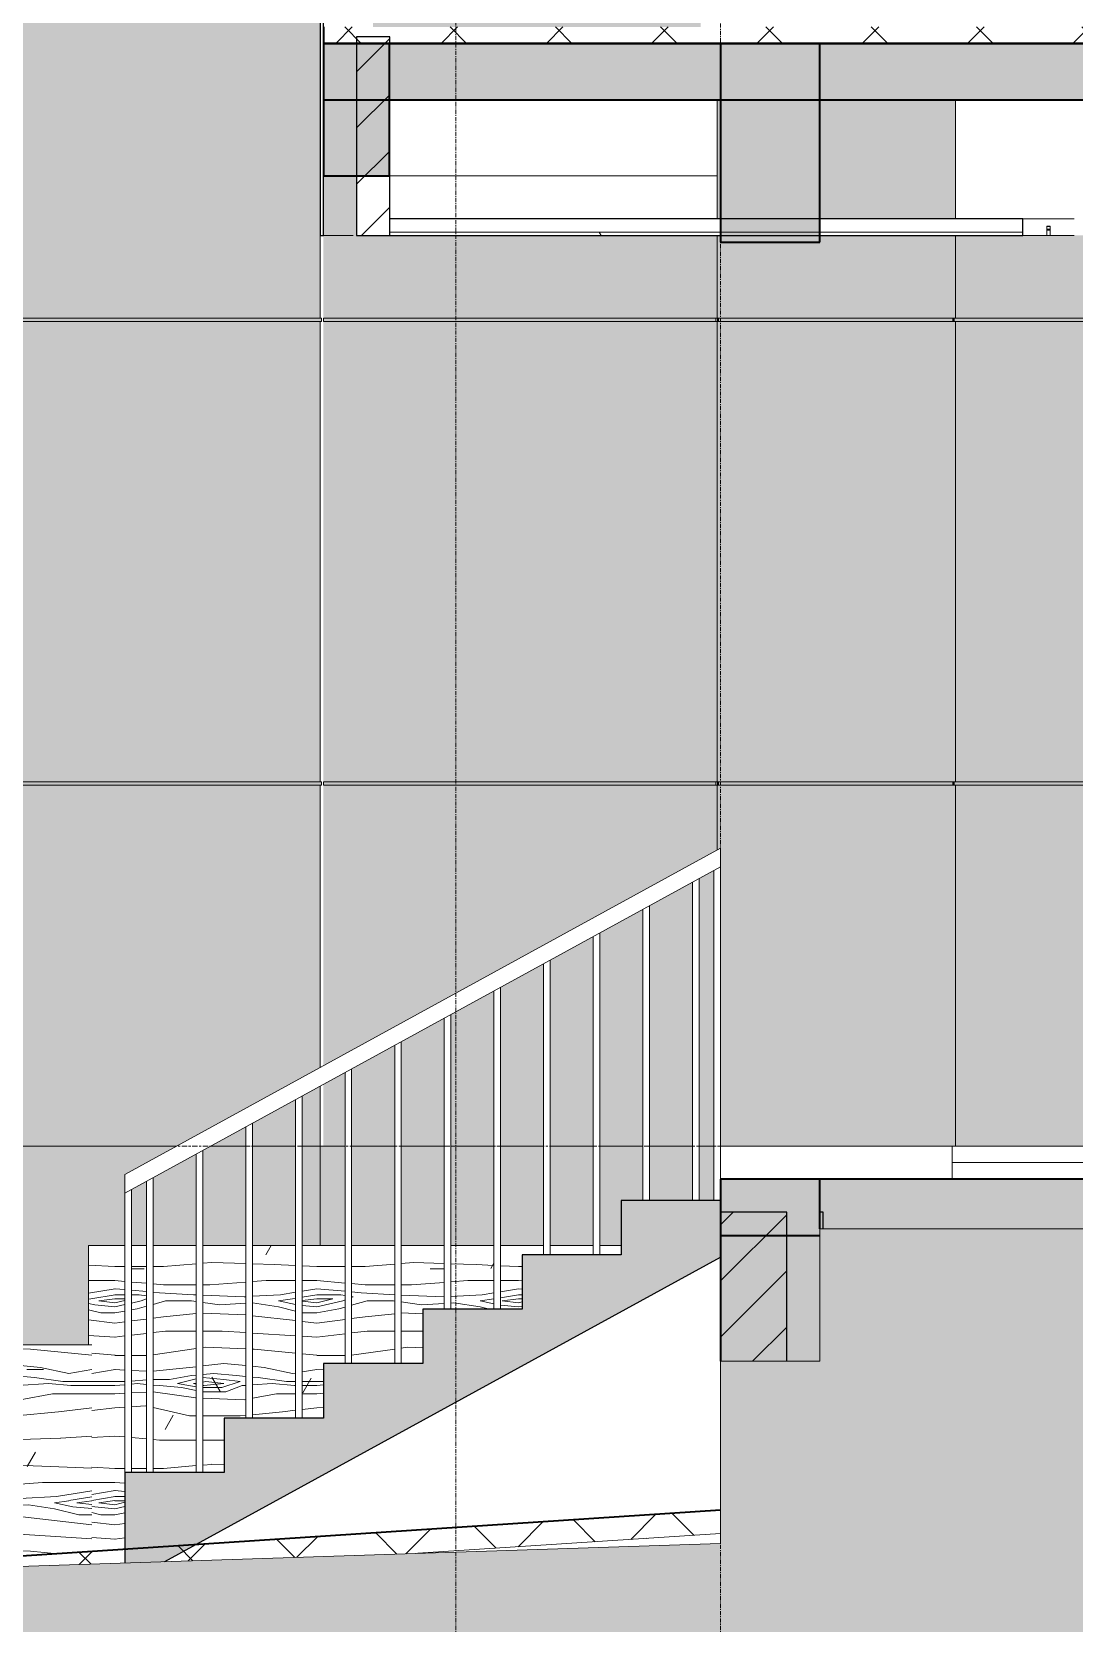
# Model space of a CAD drawing. Header units: millimetres. Extents: x 1240 to 198004, y -7796 to 35300.
# Drawn here: x 149683 to 152833, y 759 to 5565 of the extents above; entities that cross this region are included whole.
import ezdxf

# ---------------------------------------------------------------- set-up
doc = ezdxf.new("R2010")
doc.units = ezdxf.units.MM
for name, pattern in [('Centre', [31.75, 6.35, -4.7625, 15.875, -4.7625]), ('Dash 1_8_', [6.35, 3.175, -3.175]), ('Grid Line', [22.225, 12.7, -3.175, 3.175, -3.175])]:
    doc.linetypes.add(name, pattern=pattern)
for name, color, linetype, lineweight in [('0-2', 50, 'Continuous', 5), ('A-AREA', 32, 'Dash 1_8_', 9), ('A-CLNG', 13, 'Continuous', 9), ('A-CLNG-1', 13, 'Continuous', 25), ('A-CLNG-PATT-1', 13, 'Continuous', 9), ('A-DETL-GENF-3', 9, 'Continuous', 9), ('A-DETL-THIN', 151, 'Continuous', 9), ('A-FLOR-1', 10, 'Continuous', 35), ('A-FLOR-3', 192, 'Continuous', 35), ('A-FLOR-HRAL', 11, 'Continuous', 9), ('A-FLOR-LEVL-2', 51, 'Centre', 9), ('A-FLOR-MCUT', 51, 'Continuous', 9), ('A-FLOR-PATT-1', 7, 'Continuous', 9), ('A-FLOR-PATT-3', 8, 'Continuous', 9), ('A-WALL', 113, 'Continuous', 9), ('A-WALL-1', 113, 'Continuous', 25), ('A-WALL-PATT-3', 111, 'Continuous', 5), ('A-WALL-PATT-4', 111, 'Continuous', 9), ('E-LITE-EQPM', 33, 'Continuous', 9), ('I-WALL', 2, 'Continuous', 9), ('I-WALL-2', 2, 'Continuous', 25), ('S-BEAM-1', 12, 'Continuous', 5), ('S-BEAM-2', 10, 'Continuous', 35), ('S-BEAM-3', 7, 'Continuous', 9), ('S-COLS-1', 7, 'Continuous', 9), ('S-GRID-1', 1, 'Grid Line', 9), ('S-STRS', 31, 'Continuous', 9), ('S-STRS-2', 31, 'Continuous', 25)]:
    doc.layers.add(name, color=color, linetype=linetype, lineweight=lineweight)
pattern_1 = [(45, (196301.1, 0), (-159.099, 159.099), []), (135, (196301.1, 0), (-159.099, -159.099), [])]
pattern_2 = [(0, (196301.1, 0), (1219.2, 304.8), [50.292, -864.108, 50.292, -864.108, -4876.8]), (0, (196301.1, 0), (1219.2, 304.8), [-1828.8, 50.292, -1778.508, 50.292, -864.108, -2133.6]), (0, (196301.1, 0), (1219.2, 304.8), [-4572, 50.292, -559.308, 50.292, -1473.708]), (120, (196758.3, 152.4), (-873.5645, 903.4582), [50.292, -864.108, 50.292, -864.108, -4876.8]), (120, (196758.3, 152.4), (-873.5645, 903.4582), [-1828.8, 50.292, -1778.508, 50.292, -864.108, -2133.6]), (120, (196758.3, 152.4), (-873.5645, 903.4582), [-4572, 50.292, -559.308, 50.292, -1473.708]), (240, (196910.7, 762), (-345.6355, -1208.2582), [50.292, -864.108, 50.292, -864.108, -4876.8]), (240, (196910.7, 762), (-345.6355, -1208.2582), [-1828.8, 50.292, -1778.508, 50.292, -864.108, -2133.6]), (240, (196910.7, 762), (-345.6355, -1208.2582), [-4572, 50.292, -559.308, 50.292, -1473.708])]
pattern_3 = [(45, (196301.1, 0), (-84.8528, 84.8528), [])]

# ---------------------------------------------------------------- blocks, each defined once
blk = doc.blocks.new('NCV_TKTC_KET CAU_rvt-2-TKCS_MẶT ĐỨNG NỘI KHU 2')
at = {"layer": 'A-FLOR-PATT-1'}
for points in [[(-26936.9, 5360), (-26936.9, 5530), (-45737.4, 5530), (-45737.4, 5360), (-27379.4, 5360)], [(-40235.6, 1930), (-39935.3, 1930), (-39935.3, 1950), (-39837.4, 1950), (-39837.4, 2100), (-44536.9, 2100), (-44536.9, 1930), (-44236.9, 1930), (-44236.9, 1950), (-40235.6, 1950)]]:
    blk.add_hatch(color=256, dxfattribs=at).paths.add_polyline_path(points)
at = {"layer": 'S-BEAM-1'}
for points in [[(-45737.4, 5130), (-45537.4, 5130), (-45537.4, 5530), (-45737.4, 5530), (-45737.4, 5349.7)], [(-44236.9, 4930), (-44236.9, 5530), (-44536.9, 5530), (-44536.9, 4930)], [(-44236.9, 1550), (-44236.9, 2100), (-44536.9, 2100), (-44536.9, 1550)]]:
    blk.add_hatch(color=256, dxfattribs=at).paths.add_polyline_path(points)
at = {"layer": 'A-FLOR-1'}
for p, q in [((-26936.9, 5530), (-45737.4, 5530)), ((-45737.4, 5530), (-45737.4, 5360)), ((-45737.4, 5360), (-26936.9, 5360)), ((-39837.4, 2100), (-44536.9, 2100)), ((-44536.9, 2100), (-44536.9, 1930)), ((-44536.9, 1930), (-44236.9, 1930))]:
    blk.add_line(p, q, dxfattribs=at)
at = {"layer": 'S-BEAM-2'}
for p, q in [((-45537.4, 5530), (-45737.4, 5530)), ((-45737.4, 5530), (-45737.4, 5130)), ((-45537.4, 5130), (-45537.4, 5530)), ((-44236.9, 5530), (-44536.9, 5530)), ((-44536.9, 5530), (-44536.9, 4930)), ((-44236.9, 4930), (-44236.9, 5530)), ((-45737.4, 5130), (-45537.4, 5130)), ((-44536.9, 4930), (-44236.9, 4930)), ((-44236.9, 2100), (-44536.9, 2100)), ((-44536.9, 2100), (-44536.9, 1550)), ((-44236.9, 1950), (-44236.9, 2100))]:
    blk.add_line(p, q, dxfattribs=at)
at = {"layer": 'S-BEAM-3'}
blk.add_line((-45536.9, 5130), (-44546.9, 5130), dxfattribs=at)
at = {"layer": 'S-COLS-1'}
blk.add_line((-43836.9, 2100), (-43836.9, 2200), dxfattribs=at)
blk = doc.blocks.new('Railing - 20mm-1483599-TKCS_MẶT ĐỨNG NỘI KHU 2')
at = {"layer": 'A-FLOR-HRAL'}
for p, q in [((-44621.9, 2996.4), (-44621.9, 2035.7)), ((-44601.9, 2035.7), (-44601.9, 3007.4))]:
    blk.add_line(p, q, dxfattribs=at)
blk = doc.blocks.new('Railing - 20mm-1483597-TKCS_MẶT ĐỨNG NỘI KHU 2')
at = {"layer": 'A-FLOR-HRAL'}
for p, q in [((-44771.9, 2914.3), (-44771.9, 2035.7)), ((-44751.9, 2035.7), (-44751.9, 2925.3))]:
    blk.add_line(p, q, dxfattribs=at)
blk = doc.blocks.new('Railing - 20mm-1483595-TKCS_MẶT ĐỨNG NỘI KHU 2')
at = {"layer": 'A-FLOR-HRAL'}
for p, q in [((-44556.9, 3032), (-44556.9, 2035.7)), ((-44536.9, 2100), (-44536.9, 3043))]:
    blk.add_line(p, q, dxfattribs=at)
blk = doc.blocks.new('Railing - 20mm-1483593-TKCS_MẶT ĐỨNG NỘI KHU 2')
at = {"layer": 'A-FLOR-HRAL'}
for p, q in [((-46316.9, 1214.3), (-46316.9, 2068.2)), ((-46336.9, 2057.3), (-46336.9, 1214.3))]:
    blk.add_line(p, q, dxfattribs=at)
blk = doc.blocks.new('Railing - Railing-939774-TKCS_MẶT ĐỨNG NỘI KHU 2')
for name, p in [('Railing - 20mm-1483595-TKCS_MẶT ĐỨNG NỘI KHU 2', (0, 0)), ('Railing - 20mm-1483599-TKCS_MẶT ĐỨNG NỘI KHU 2', (0, 0)), ('Railing - 20mm-1483597-TKCS_MẶT ĐỨNG NỘI KHU 2', (0, 0)), ('Railing - 20mm-1483599-TKCS_MẶT ĐỨNG NỘI KHU 2', (-300, -164.3)), ('Railing - 20mm-1483597-TKCS_MẶT ĐỨNG NỘI KHU 2', (-300, -164.3)), ('Railing - 20mm-1483599-TKCS_MẶT ĐỨNG NỘI KHU 2', (-600, -328.6)), ('Railing - 20mm-1483597-TKCS_MẶT ĐỨNG NỘI KHU 2', (-600, -328.6)), ('Railing - 20mm-1483599-TKCS_MẶT ĐỨNG NỘI KHU 2', (-900, -492.9)), ('Railing - 20mm-1483597-TKCS_MẶT ĐỨNG NỘI KHU 2', (-900, -492.9)), ('Railing - 20mm-1483599-TKCS_MẶT ĐỨNG NỘI KHU 2', (-1200, -657.1)), ('Railing - 20mm-1483597-TKCS_MẶT ĐỨNG NỘI KHU 2', (-1200, -657.1)), ('Railing - 20mm-1483599-TKCS_MẶT ĐỨNG NỘI KHU 2', (-1500, -821.4)), ('Railing - 20mm-1483593-TKCS_MẶT ĐỨNG NỘI KHU 2', (0, 0)), ('Railing - 20mm-1483597-TKCS_MẶT ĐỨNG NỘI KHU 2', (-1500, -821.4))]:
    blk.add_blockref(name, p)
blk = doc.blocks.new('Top Rail Type - Top Rail_Internal_-939791-TKCS_MẶT ĐỨNG NỘI KHU 2')
at = {"layer": 'A-FLOR-HRAL'}
for p, q in [((-44536.9, 3100), (-46336.9, 2114.3)), ((-44536.9, 3100), (-44536.9, 3043)), ((-44536.9, 3043), (-46336.9, 2057.3)), ((-46336.9, 2057.3), (-46336.9, 2114.3))]:
    blk.add_line(p, q, dxfattribs=at)
blk = doc.blocks.new('LIC_06-ĐÈN LED TRÒN DOWNLIGHT_ P_18W - LIC_06-ĐÈN LED TRÒN DOWNLIGHT_ P_18W - ÁNH SÁNG 6000K-1339139-TKCS_MẶT ĐỨNG NỘI KHU 2')
at = {"layer": 'E-LITE-EQPM'}
for p, q in [((-34532.4, 8128), (-34542.4, 8128)), ((-34532.4, 8128), (-34542.4, 8128)), ((-34542.4, 8127.4), (-34542.4, 8127.9)), ((-34542.4, 8127.2), (-34542.4, 8127.4)), ((-34542.4, 8119), (-34542.4, 8127.2)), ((-34532.4, 8127.2), (-34542.4, 8127.2)), ((-34532.4, 8127.9), (-34532.4, 8127.4)), ((-34532.4, 8127.4), (-34532.4, 8127.2)), ((-34532.4, 8127.2), (-34532.4, 8119)), ((-34542.4, 8116), (-34542.4, 8119)), ((-34532.4, 8119), (-34542.4, 8119)), ((-34542.4, 8100), (-34542.4, 8116)), ((-34532.4, 8116), (-34542.4, 8116)), ((-34532.4, 8100), (-34542.4, 8100)), ((-34532.4, 8119), (-34532.4, 8116)), ((-34532.4, 8116), (-34532.4, 8100))]:
    blk.add_line(p, q, dxfattribs=at)

msp = doc.modelspace()

# ---------------------------------------------------------------- hatches: boundary and pattern name
at = {"layer": 'A-CLNG-PATT-1'}
h = msp.add_hatch(dxfattribs=at)
h.set_pattern_fill('FP_45', color=256, style=0, pattern_type=2)
h.set_pattern_definition(pattern_2)
h.paths.add_polyline_path([(150763.7, 4950), (151764.2, 4950), (151764.2, 4960), (150763.7, 4960)])
h = msp.add_hatch(dxfattribs=at)
h.set_pattern_fill('FP_45', color=256, style=0, pattern_type=2)
h.set_pattern_definition(pattern_2)
h.paths.add_polyline_path([(153566.9, 4950), (154877.9, 4950), (154877.9, 4960), (152832.9, 4960), (152832.9, 4950), (152927.1, 4950)])
h.paths.add_polyline_path([(152287.3, 4950), (152677.9, 4950), (152677.9, 4960), (151764.1, 4960), (151764.1, 4950)])
h.paths.add_polyline_path([(156253.7, 4950), (156253.7, 4960), (155032.9, 4960), (155032.9, 4950), (156126, 4950)])
at = {"layer": 'A-DETL-GENF-3'}
h = msp.add_hatch(dxfattribs=at)
h.set_pattern_fill('FP_70', color=256, style=0, pattern_type=2)
h.set_pattern_definition([(0, (196301.1, 0), (725.805, 725.805), [725.805, -725.805]), (0, (196301.1, 272.2), (725.805, 725.805), [725.805, -725.805]), (0, (196301.1, 544.35), (725.805, 725.805), [725.805, -725.805]), (90, (196391.8, 635.1), (-725.805, 725.805), [725.805, -725.805]), (90, (196664, 635.1), (-725.805, 725.805), [725.805, -725.805]), (90, (196936.2, 635.1), (-725.805, 725.805), [725.805, -725.805])])
h.paths.add_polyline_path([(190674.3, -1453.5), (190674.3, -100), (188112.9, -100), (188112.9, 500), (175412.9, 500), (175412.9, 650), (173064.2, 650), (173064.2, 550), (172765.8, 550), (172765.8, 950), (171364.2, 950), (171364.2, 750), (171164.2, 750), (171164.2, 1950), (167865.8, 1950), (167865.8, 1700), (167665.8, 1700), (167665.8, 1950), (165763.2, 1950), (165763.2, 1690), (165565.8, 1690), (165565.8, 1950), (162965.8, 1950), (162965.8, 1700), (162766.2, 1700), (162766.2, 1950), (160765.8, 1950), (160765.8, 1700), (160565.8, 1700), (160565.8, 1950), (156365.8, 1950), (156365.8, 1550), (156065.5, 1550), (156065.5, 1950), (152064.2, 1950), (152064.2, 1550), (151764.2, 1550), (151764.2, 1000), (148714.8, 900), (137714.8, 900), (134913.6, 700), (122864.8, 700), (120864.8, 400), (114882.9, 175.2), (114882.9, -100), (114582.9, -100), (114582.9, 250), (112182.9, 250), (112182.9, -100), (111882.9, -100), (111882.9, 250), (108782.1, 250), (108782.1, -1453.5), (189987, -1453.5)])
at = {"layer": 'A-FLOR-PATT-3'}
h = msp.add_hatch(dxfattribs=at)
h.set_pattern_fill('FP_42', color=256, style=0, pattern_type=2)
h.set_pattern_definition(pattern_1)
h.paths.add_polyline_path([(169164.2, 5530), (169164.2, 5580), (150563.7, 5580), (150563.7, 5530), (168921.7, 5530)])
h = msp.add_hatch(dxfattribs=at)
h.set_pattern_fill('FP_42', color=256, style=0, pattern_type=2)
h.set_pattern_definition(pattern_1)
h.paths.add_polyline_path([(148714.8, 900), (150849.3, 970), (151764.2, 1030), (151764.2, 1100), (149088.4, 924.5)])
h = msp.add_hatch(dxfattribs=at)
h.set_pattern_fill('FP_37', color=256, style=0, pattern_type=2)
h.set_pattern_definition([(0, (196301.1, 0), (609.6, 152.4), [50.292, -406.908, 50.292, -406.908, -2438.4]), (0, (196301.1, 0), (609.6, 152.4), [-914.4, 50.292, -864.108, 50.292, -406.908, -1066.8]), (0, (196301.1, 0), (609.6, 152.4), [-2286, 50.292, -254.508, 50.292, -711.708]), (120, (196529.7, 76.2), (-436.78227, 451.7291), [50.292, -406.908, 50.292, -406.908, -2438.4]), (120, (196529.7, 76.2), (-436.78227, 451.7291), [-914.4, 50.292, -864.108, 50.292, -406.908, -1066.8]), (120, (196529.7, 76.2), (-436.78227, 451.7291), [-2286, 50.292, -254.508, 50.292, -711.708]), (240, (196605.9, 381), (-172.81773, -604.1291), [50.292, -406.908, 50.292, -406.908, -2438.4]), (240, (196605.9, 381), (-172.81773, -604.1291), [-914.4, 50.292, -864.108, 50.292, -406.908, -1066.8]), (240, (196605.9, 381), (-172.81773, -604.1291), [-2286, 50.292, -254.508, 50.292, -711.708])])
h.paths.add_polyline_path([(150849.3, 970), (151764.2, 1000), (151764.2, 1030), (151007.8, 980.4)])
h = msp.add_hatch(dxfattribs=at)
h.set_pattern_fill('FP_46', color=256, style=0, pattern_type=2)
h.set_pattern_definition([(50, (196301.1, 0), (273.276, -23.9091), [28.575, -314.325]), (355, (196301.1, 0), (-52.8646, 286.585), [22.86, -251.46]), (100.451, (196323.87, -2), (220.4138, 262.6745), [24.285, -267.135]), (46.184, (196301.1, 76.2), (406.6187, -63.0646), [42.862, -471.487]), (96.636, (196335, 70.94), (356.1042, 371.1414), [36.428, -400.703]), (351.184, (196301.1, 76.2), (356.1075, 371.138), [34.29, -377.19]), (21, (196339.2, 57.15), (227.4212, -153.3982), [28.575, -314.325]), (326, (196339.2, 57.15), (92.7027, 276.2822), [22.86, -251.46]), (71.451, (196358.15, 44.37), (320.1254, 122.8816), [24.285, -267.135]), (37.5, (196301.1, 0), (4.63248, 126.83261), [5.029, -243.383, 5.029, -250.241, -252.412]), (37.5, (196301.1, 0), (4.63248, 126.83261), [-503.682, 5.029, -247.383]), (7.5, (196301.1, 0), (100.22916, 150.27112), [5.029, -140.513, 5.029, -237.668, -96.202]), (7.5, (196301.1, 0), (100.22916, 150.27112), [-388.239, 5.029, -91.173]), (327.5, (196216.14, 0), (203.38684, -8.59348), [5.029, -90.221, 5.029, -292.151, -394.335]), (327.5, (196216.14, 0), (203.38684, -8.59348), [-392.43, 5.029, -389.306]), (317.5, (196178.04, 0), (222.1944, 38.1398), [5.029, -118.796, 5.029, -192.329, -280.035]), (317.5, (196178.04, 0), (222.1944, 38.1398), [-321.183, 5.029, -275.006])])
h.paths.add_polyline_path([(150849.3, 970), (151764.2, 1000), (151764.2, 1030), (151007.8, 980.4)])
at = {"layer": 'A-WALL-PATT-3'}
h = msp.add_hatch(color=256, dxfattribs=at)
h.paths.add_polyline_path([(150120.7, 2200), (150553.7, 2437.1), (150553.7, 3290), (148704.8, 3290), (148704.8, 2200), (149964.2, 2200)])
h.paths.add_polyline_path([(150224.8, 2200), (150329.2, 2200), (150329.2, 2257.2)])
h.paths.add_polyline_path([(150349.2, 2200), (150479.2, 2200), (150479.2, 2339.3), (150349.2, 2268.1)])
h.paths.add_polyline_path([(150499.2, 2200), (150553.7, 2200), (150553.7, 2380.1), (150499.2, 2350.3)])
h.paths.add_polyline_path([(150539.6, 3300), (150553.7, 3300), (150553.7, 4690), (148704.8, 4690), (148704.8, 3300), (149728.2, 3300)])
h.paths.add_polyline_path([(148704.8, 4700), (150553.7, 4700), (150553.7, 5600), (148704.8, 5600), (148704.8, 4782.7)])
h = msp.add_hatch(color=256, dxfattribs=at)
h.paths.add_polyline_path([(151764.2, 2200), (152464.2, 2200), (152464.2, 3290), (151754.2, 3290), (151754.2, 3094.5), (151764.2, 3100), (151764.2, 3043)])
h.paths.add_polyline_path([(152287.3, 3300), (152464.2, 3300), (152464.2, 4690), (151754.2, 4690), (151754.2, 3300)])
h.paths.add_polyline_path([(152064.2, 4700), (152464.2, 4700), (152464.2, 4950), (152064.2, 4950), (152064.2, 4930), (151764.2, 4930), (151764.1, 4950), (151754.2, 4950), (151754.2, 4700), (151764.2, 4700)])
h.paths.add_polyline_path([(152464.2, 5000), (152464.2, 5360), (152064.2, 5360), (152064.2, 5000), (152287.3, 5000)])
h.paths.add_polyline_path([(151754.2, 5000), (151764.2, 5000), (151764.2, 5360), (151754.2, 5360), (151754.2, 5349.7)])
h = msp.add_hatch(color=256, dxfattribs=at)
h.paths.add_polyline_path([(152474.2, 2200), (152474.2, 3290), (152464.2, 3290), (152464.2, 2200)])
h.paths.add_polyline_path([(152464.2, 3300), (152474.2, 3300), (152474.2, 4690), (152464.2, 4690), (152464.2, 4215.8)])
h.paths.add_polyline_path([(152464.2, 4700), (152474.2, 4700), (152474.2, 4950), (152464.2, 4950), (152464.2, 4782.7)])
h.paths.add_polyline_path([(152474.2, 5000), (152474.2, 5360), (152464.2, 5360), (152464.2, 5000), (152469.9, 5000)])
h = msp.add_hatch(color=256, dxfattribs=at)
h.paths.add_polyline_path([(151379.2, 2200), (151379.2, 2832.2), (151249.2, 2761), (151249.2, 2200)])
h.paths.add_polyline_path([(151744.2, 2200), (151744.2, 3032), (151699.2, 3007.4), (151699.2, 2200)])
h.paths.add_polyline_path([(150563.7, 2200), (150629.2, 2200), (150629.2, 2421.4), (150563.7, 2385.6)])
h.paths.add_polyline_path([(150649.2, 2200), (150779.2, 2200), (150779.2, 2503.6), (150649.2, 2432.4)])
h.paths.add_polyline_path([(150799.2, 2200), (150929.2, 2200), (150929.2, 2585.7), (150799.2, 2514.5)])
h.paths.add_polyline_path([(150949.2, 2200), (151079.2, 2200), (151079.2, 2667.9), (150949.2, 2596.7)])
h.paths.add_polyline_path([(151099.2, 2200), (151229.2, 2200), (151229.2, 2750), (151099.2, 2678.8)])
h.paths.add_polyline_path([(151399.2, 2200), (151529.2, 2200), (151529.2, 2914.3), (151399.2, 2843.1), (151399.2, 2525.1)])
h.paths.add_polyline_path([(151679.2, 2200), (151679.2, 2996.4), (151549.2, 2925.3), (151549.2, 2200)])
h.paths.add_polyline_path([(150563.7, 2442.6), (151754.2, 3094.5), (151754.2, 3290), (150563.7, 3290), (150563.7, 3081.9)])
h.paths.add_polyline_path([(151007.8, 3300), (151754.2, 3300), (151754.2, 4690), (150563.7, 4690), (150563.7, 3300)])
h.paths.add_polyline_path([(150693.7, 4700), (151754.2, 4700), (151754.2, 4950), (150563.7, 4950), (150563.7, 4700), (150680.8, 4700)])
h = msp.add_hatch(color=256, dxfattribs=at)
h.paths.add_polyline_path([(152474.2, 2200), (155754.2, 2200), (155754.2, 3290), (152474.2, 3290), (152474.2, 3081.9)])
h.paths.add_polyline_path([(155754.2, 3300), (155754.2, 4690), (152474.2, 4690), (152474.2, 3300), (154846.5, 3300)])
h.paths.add_polyline_path([(155486.2, 4700), (155754.2, 4700), (155754.2, 4950), (152474.2, 4950), (152474.2, 4700), (154846.5, 4700)])
h = msp.add_hatch(color=256, dxfattribs=at)
h.paths.add_polyline_path([(151750.2, 4690), (151754.6, 4690.5), (151754.2, 4700), (151750.2, 4700), (151750.2, 4696.1)])
h.paths.add_polyline_path([(148768.5, 4690), (150557.7, 4690), (150557.7, 4700), (148708.8, 4700), (148708.8, 4690)])
for points in [[(151007.8, 4690), (151750.2, 4690), (151750.2, 4700), (150563.7, 4700), (150563.7, 4690)], [(151758.2, 4690), (152464.2, 4690), (152464.2, 4700), (151758.2, 4700)], [(152470.2, 4690), (152469.3, 4700), (152464.2, 4700), (152464.2, 4690)], [(155750.2, 4690), (155750.2, 4700), (152470.2, 4700), (152470.2, 4690), (155486.2, 4690)], [(151007.8, 3290), (151750.2, 3290), (151750.2, 3300), (150563.7, 3300), (150563.7, 3290)], [(151758.2, 3290), (152464.2, 3290), (152464.2, 3300), (151758.2, 3300)], [(152470.2, 3290), (152470.2, 3300), (152464.2, 3300), (152464.2, 3290)], [(155750.2, 3290), (155750.2, 3300), (152470.2, 3300), (152470.2, 3290), (154846.5, 3290)]]:
    msp.add_hatch(color=256, dxfattribs=at).paths.add_polyline_path(points)
h = msp.add_hatch(color=256, dxfattribs=at)
h.paths.add_polyline_path([(151750.2, 3290), (151754.6, 3290), (151754.2, 3300), (151750.2, 3300), (151750.2, 3292.2)])
h.paths.add_polyline_path([(148768.5, 3290), (150557.7, 3290), (150557.7, 3300), (148708.8, 3300), (148708.8, 3290)])
h = msp.add_hatch(color=256, dxfattribs=at)
h.paths.add_polyline_path([(149853.7, 1600), (149853.7, 1900), (149964.2, 1900), (149964.2, 2114.3), (150120.7, 2200), (148714.8, 2200), (148714.8, 1600), (149728.2, 1600)])
h.paths.add_polyline_path([(150499.2, 1900), (150553.7, 1900), (150553.7, 2200), (150499.2, 2200), (150499.2, 1948.1)])
h.paths.add_polyline_path([(149984.2, 1900), (150029.2, 1900), (150029.2, 2092.9), (149984.2, 2068.2), (149984.2, 1948.1)])
h.paths.add_polyline_path([(150049.2, 1900), (150179.2, 1900), (150179.2, 2175), (150049.2, 2103.8), (150049.2, 1948.1)])
h.paths.add_polyline_path([(150199.2, 1900), (150329.2, 1900), (150329.2, 2200), (150224.8, 2200), (150199.2, 2186), (150199.2, 1948.1)])
h.paths.add_polyline_path([(150349.2, 1900), (150479.2, 1900), (150479.2, 2200), (150349.2, 2200), (150349.2, 1948.1)])
h = msp.add_hatch(color=256, dxfattribs=at)
h.paths.add_polyline_path([(151007.8, 1900), (151079.2, 1900), (151079.2, 2200), (150949.2, 2200), (150949.2, 1900)])
h.paths.add_polyline_path([(150553.7, 1900), (150629.2, 1900), (150629.2, 2200), (150553.7, 2200), (150553.7, 1948.1)])
h.paths.add_polyline_path([(151099.2, 1900), (151229.2, 1900), (151229.2, 2200), (151099.2, 2200), (151099.2, 1948.1)])
h.paths.add_polyline_path([(150649.2, 1900), (150779.2, 1900), (150779.2, 2200), (150649.2, 2200), (150649.2, 1923.8)])
h.paths.add_polyline_path([(151249.2, 1900), (151379.2, 1900), (151379.2, 2200), (151249.2, 2200), (151249.2, 1948.1)])
h.paths.add_polyline_path([(151399.2, 1900), (151464.2, 1900), (151464.2, 2035.7), (151529.2, 2035.7), (151529.2, 2200), (151399.2, 2200), (151399.2, 1948.1)])
h.paths.add_polyline_path([(150799.2, 1900), (150929.2, 1900), (150929.2, 2200), (150799.2, 2200), (150799.2, 1948.1)])
h.paths.add_polyline_path([(151549.2, 2035.7), (151679.2, 2035.7), (151679.2, 2200), (151549.2, 2200), (151549.2, 2057.3)])
h.paths.add_polyline_path([(151699.2, 2035.7), (151744.2, 2035.7), (151744.2, 2200), (151699.2, 2200), (151699.2, 2057.3)])
at = {"layer": 'A-WALL-PATT-4'}
h = msp.add_hatch(color=256, dxfattribs=at)
h.paths.add_polyline_path([(150654.2, 4950), (150664.2, 4950), (150664.2, 5130), (150563.7, 5130), (150563.7, 4950)])
h.paths.add_polyline_path([(150563.7, 5580), (150564.1, 5580), (150563.7, 5600)])
h.paths.add_polyline_path([(151611.3, 5580), (151704.2, 5580), (151704.2, 5600), (150714.2, 5600), (150714.2, 5580), (151007.8, 5580)])
h.paths.add_polyline_path([(150664.1, 5580), (150664.2, 5580), (150664.1, 5778.9)])
h = msp.add_hatch(dxfattribs=at)
h.set_pattern_fill('FP_35', color=256, style=0, pattern_type=2)
h.set_pattern_definition(pattern_3)
h.paths.add_polyline_path([(150764.2, 4950), (150764.2, 5550), (150664.2, 5550), (150664.2, 4950)])
h = msp.add_hatch(dxfattribs=at)
h.set_pattern_fill('FP_35', color=256, style=0, pattern_type=2)
h.set_pattern_definition(pattern_3)
h.paths.add_polyline_path([(151764.2, 1550), (151964.2, 1550), (151964.2, 2000), (151764.2, 2000), (151764.2, 1700)])
h = msp.add_hatch(dxfattribs=at)
h.set_pattern_fill('FP_45', color=256, style=0, pattern_type=2)
h.set_pattern_definition(pattern_2)
h.paths.add_polyline_path([(149863.7, 975.4), (149964.2, 981.9), (149964.2, 1900), (149853.7, 1900), (149853.7, 1600), (149863.7, 1600), (149863.7, 1000)])
h.paths.add_polyline_path([(150049.2, 1214.3), (150179.2, 1214.3), (150179.2, 1900), (150049.2, 1900), (150049.2, 1251.4)])
h.paths.add_polyline_path([(150029.2, 1214.3), (150029.2, 1900), (149984.2, 1900), (149984.2, 1214.3)])
h.paths.add_polyline_path([(150199.2, 1214.3), (150264.2, 1214.3), (150264.2, 1378.6), (150329.2, 1378.6), (150329.2, 1900), (150199.2, 1900), (150199.2, 1305.1)])
h.paths.add_polyline_path([(150349.2, 1378.6), (150479.2, 1378.6), (150479.2, 1900), (150349.2, 1900), (150349.2, 1420.3)])
h.paths.add_polyline_path([(150499.2, 1378.6), (150564.2, 1378.6), (150564.2, 1542.9), (150629.2, 1542.9), (150629.2, 1900), (150499.2, 1900), (150499.2, 1412.3)])
h.paths.add_polyline_path([(150864.2, 1542.9), (150864.2, 1707.1), (150929.2, 1707.1), (150929.2, 1900), (150799.2, 1900), (150799.2, 1542.9)])
h.paths.add_polyline_path([(150649.2, 1542.9), (150779.2, 1542.9), (150779.2, 1900), (150649.2, 1900), (150649.2, 1707.1)])
h.paths.add_polyline_path([(151164.2, 1707.1), (151164.2, 1871.4), (151229.2, 1871.4), (151229.2, 1900), (151099.2, 1900), (151099.2, 1707.1)])
h.paths.add_polyline_path([(150949.2, 1707.1), (151079.2, 1707.1), (151079.2, 1900), (150949.2, 1900), (150949.2, 1772.3)])
h.paths.add_polyline_path([(151464.2, 1871.4), (151464.2, 1900), (151399.2, 1900), (151399.2, 1871.4)])
h.paths.add_polyline_path([(151249.2, 1871.4), (151379.2, 1871.4), (151379.2, 1900), (151249.2, 1900)])
h = msp.add_hatch(dxfattribs=at)
h.set_pattern_fill('FP_57', color=256, style=0, pattern_type=2)
h.set_pattern_definition([(349.695, (151948.14, 869.39), (3657.5982, -609.61), [68.155, -6747.38]), (0, (152015.2, 857.2), (609.6, 609.6), [67.06, -542.54]), (18.435, (152082.25, 857.2), (1219.199, 609.602), [57.83, -1869.89]), (172.875, (152137.115, 875.49), (4267.1994, -609.5991), [49.15, -4865.604]), (174.806, (152088.347, 881.584), (6096.004, -609.5547), [67.333, -6665.92]), (194.036, (152021.29, 887.68), (-1828.802, -609.592), [75.4, -2438.04]), (9.462, (151996.91, 869.39), (3048.005, 609.5835), [37.08, -3670.97]), (353.66, (152033.48, 875.49), (-4876.8008, 609.5835), [55.2, -5464.96]), (185.711, (152088.35, 869.39), (-5486.3951, -609.6394), [61.264, -6065.14]), (168.69, (152027.39, 863.3), (2438.4, -609.6026), [31.084, -3077.28]), (354.806, (151893.275, 863.296), (-6096.004, 609.5547), [67.333, -6665.92]), (348.69, (151960.33, 857.2), (-2438.4, 609.6026), [62.17, -3046.194]), (0, (152021.3, 845), (609.6, 609.6), [73.15, -536.45]), (20.556, (152094.44, 845.01), (3048, 1219.197), [52.084, -5156.34]), (3.814, (152143.21, 863.296), (8534.40115, 609.5889), [91.643, -9072.654]), (354.806, (152234.65, 869.39), (-6096.004, 609.5547), [67.333, -6665.92]), (0, (152301.7, 863.3), (609.6, 609.6), [67.06, -542.54]), (5.194, (151759.163, 863.296), (6096.004, 609.5547), [67.333, -6665.92]), (354.806, (151826.22, 869.39), (-6096.004, 609.5547), [67.333, -6665.92]), (0, (151759.16, 875.5), (609.6, 609.6), [36.58, -573.02]), (5.194, (151795.74, 875.49), (6096.004, 609.5547), [67.333, -6665.92]), (0, (151862.8, 881.6), (609.6, 609.6), [60.96, -548.64]), (10.305, (151923.755, 881.584), (-3657.5982, -609.61), [68.155, -6747.38]), (5.194, (151990.81, 893.776), (6096.004, 609.5547), [67.333, -6665.92]), (354.806, (152057.867, 899.87), (-6096.004, 609.5547), [67.333, -6665.92]), (354.806, (152124.923, 893.776), (-6096.004, 609.5547), [67.333, -6665.92]), (351.87, (152191.98, 887.68), (-3657.6004, 609.593), [86.21, -4224.31]), (0, (152277.3, 875.5), (609.6, 609.6), [91.44, -518.16]), (347.471, (152252.94, 509.73), (3047.9989, -609.6108), [56.2, -5564.033]), (354.289, (152307.8, 497.536), (-5486.3951, 609.6394), [61.264, -6065.14]), (8.13, (152252.94, 509.73), (3657.6004, 609.593), [43.105, -4267.42]), (9.462, (152295.61, 515.82), (3048.005, 609.5835), [74.16, -3633.89]), (0, (151759.16, 528), (609.6, 609.6), [73.15, -536.45]), (350.538, (151832.32, 528.02), (-3048.005, 609.5835), [37.08, -3670.97]), (201.801, (151868.89, 521.92), (1828.8045, 609.587), [32.83, -3249.97]), (192.995, (151838.41, 509.73), (5486.3931, 1219.23746), [81.33, -8051.747]), (352.875, (152319.995, 509.73), (-4267.1994, 609.5991), [49.15, -4865.604]), (7.125, (152319.995, 509.73), (4267.1994, 609.5991), [49.15, -4865.604]), (0, (151759.16, 515.8), (609.6, 609.6), [48.77, -560.83]), (194.036, (151807.93, 515.82), (-1828.802, -609.592), [50.27, -2463.18]), (356.633, (151893.275, 534.112), (-9753.5944, 609.6919), [103.81, -10277.302]), (357.709, (151996.907, 528.016), (-14630.39665, 609.6991), [152.522, -15099.665]), (3.18, (152149.307, 521.92), (10363.1983, 609.6312), [109.897, -10879.823]), (9.462, (152259.04, 528.02), (3048.005, 609.5835), [111.24, -3596.81]), (10.305, (151759.163, 473.15), (-3657.5982, -609.61), [68.155, -6747.38]), (15.945, (151826.22, 485.34), (-2438.4042, -609.5832), [88.76, -4349.196]), (0, (151911.56, 509.7), (609.6, 609.6), [79.25, -530.35]), (351.87, (151990.81, 509.73), (-3657.6004, 609.593), [86.21, -4224.31]), (3.576, (152076.155, 497.536), (9144.00297, 609.5468), [97.726, -9674.906]), (351.254, (152173.69, 503.63), (4267.201, -609.5878), [80.18, -7937.856]), (345.964, (152252.94, 491.44), (-1828.802, 609.5924), [75.4, -2438.04]), (0, (152326.1, 473.15), (609.6, 609.6), [42.67, -566.93]), (174.806, (151893.275, 534.11), (6096.004, -609.5547), [134.665, -6598.587]), (355.236, (151759.163, 570.69), (-6705.5965, 609.6414), [146.81, -7193.745]), (0, (151905.47, 558.5), (609.6, 609.6), [140.21, -469.39]), (4.086, (152045.675, 558.496), (7924.795, 609.65274), [171.123, -8385.02]), (0, (152216.36, 570.7), (609.6, 609.6), [152.4, -457.2]), (7.125, (151759.16, 442.67), (4267.1994, 609.599), [147.443, -4767.31]), (6.34, (151905.47, 460.96), (4876.8008, 609.5835), [110.403, -5409.76]), (357.51, (152015.195, 473.152), (-13411.19697, 609.7044), [140.34, -13893.706]), (353.48, (152155.403, 467.056), (-15849.59217, 1828.85517), [214.749, -21260.135]), (3.013, (151759.163, 838.912), (10972.79715, 609.6408), [115.984, -11482.446]), (351.87, (151874.99, 845.01), (-3657.6004, 609.593), [129.316, -4181.21]), (357.614, (152003.003, 826.72), (-14020.79943, 609.61372), [146.43, -14496.664]), (10.62, (152149.307, 820.624), (-6705.59246, -1219.2397), [99.236, -9824.334]), (0, (152246.84, 838.9), (609.6, 609.6), [121.92, -487.68]), (356.82, (151759.163, 912.064), (-10363.1983, 609.6312), [109.897, -10879.823]), (6.009, (151868.89, 905.968), (-6095.999, -609.59918), [116.464, -11529.93]), (6.71, (151984.715, 918.16), (-5486.39734, -609.61573), [104.346, -10330.325]), (354.289, (152088.35, 930.35), (-5486.3951, 609.6394), [122.53, -6003.877]), (347.905, (152210.267, 918.16), (-5486.3949, 1219.22295), [87.28, -8640.862]), (9.462, (152295.61, 899.87), (3048.005, 609.5835), [74.16, -3633.89]), (3.814, (151759.163, 796.24), (8534.40115, 609.5889), [91.643, -9072.654]), (347.196, (151850.603, 802.336), (-7924.80896, 1828.76326), [137.532, -13615.67]), (0, (151984.7, 771.86), (609.6, 609.6), [152.4, -457.2]), (5.44, (152137.115, 771.856), (-6705.6025, -609.56085), [128.595, -12730.932]), (6.71, (152265.13, 784.048), (-5486.39734, -609.61573), [104.346, -10330.325]), (0, (151759.16, 954.74), (609.6, 609.6), [103.63, -505.97]), (8.13, (151862.795, 954.74), (3657.6004, 609.593), [172.42, -4138.1]), (357.614, (152033.483, 979.12), (-14020.79943, 609.61372), [146.43, -14496.664]), (354.472, (152179.787, 973.024), (12801.59101, -1219.3029), [189.859, -18796.025]), (6.843, (151759.163, 400), (-10363.19504, -1219.24128), [153.494, -15195.842]), (0, (151911.56, 418.3), (609.6, 609.6), [170.69, -438.91]), (356.348, (152082.251, 418.288), (-18897.604963, 1219.126665), [287.095, -28422.422]), (0, (151759.16, 613.36), (609.6, 609.6), [146.3, -463.3]), (4.764, (151905.467, 613.36), (6705.5965, 609.6414), [146.81, -7193.745]), (358.152, (152051.771, 625.552), (-18287.99624, 609.72412), [189.074, -18718.355]), (357.274, (152240.747, 619.456), (-12192.00424, 609.53415), [128.16, -12687.945]), (354.806, (151759.163, 710.896), (-6096.004, 609.5547), [134.665, -6598.587]), (0, (151893.3, 698.7), (609.6, 609.6), [195.07, -414.53]), (1.909, (152088.347, 698.704), (17678.40105, 609.55323), [182.982, -18115.176]), (3.576, (152271.227, 704.8), (9144.00297, 609.5468), [97.726, -9674.906])])
h.paths.add_polyline_path([(149863.7, 975.4), (149964.2, 981.9), (149964.2, 1900), (149853.7, 1900), (149853.7, 1600), (149863.7, 1600), (149863.7, 1000)])
h.paths.add_polyline_path([(150049.2, 1214.3), (150179.2, 1214.3), (150179.2, 1900), (150049.2, 1900), (150049.2, 1251.4)])
h.paths.add_polyline_path([(150029.2, 1214.3), (150029.2, 1900), (149984.2, 1900), (149984.2, 1214.3)])
h.paths.add_polyline_path([(150199.2, 1214.3), (150264.2, 1214.3), (150264.2, 1378.6), (150329.2, 1378.6), (150329.2, 1900), (150199.2, 1900), (150199.2, 1305.1)])
h.paths.add_polyline_path([(150349.2, 1378.6), (150479.2, 1378.6), (150479.2, 1900), (150349.2, 1900), (150349.2, 1420.3)])
h.paths.add_polyline_path([(150499.2, 1378.6), (150564.2, 1378.6), (150564.2, 1542.9), (150629.2, 1542.9), (150629.2, 1900), (150499.2, 1900), (150499.2, 1412.3)])
h.paths.add_polyline_path([(150864.2, 1542.9), (150864.2, 1707.1), (150929.2, 1707.1), (150929.2, 1900), (150799.2, 1900), (150799.2, 1542.9)])
h.paths.add_polyline_path([(150649.2, 1542.9), (150779.2, 1542.9), (150779.2, 1900), (150649.2, 1900), (150649.2, 1707.1)])
h.paths.add_polyline_path([(151164.2, 1707.1), (151164.2, 1871.4), (151229.2, 1871.4), (151229.2, 1900), (151099.2, 1900), (151099.2, 1707.1)])
h.paths.add_polyline_path([(150949.2, 1707.1), (151079.2, 1707.1), (151079.2, 1900), (150949.2, 1900), (150949.2, 1772.3)])
h.paths.add_polyline_path([(151464.2, 1871.4), (151464.2, 1900), (151399.2, 1900), (151399.2, 1871.4)])
h.paths.add_polyline_path([(151249.2, 1871.4), (151379.2, 1871.4), (151379.2, 1900), (151249.2, 1900)])
h = msp.add_hatch(dxfattribs=at)
h.set_pattern_fill('FP_45', color=256, style=0, pattern_type=2)
h.set_pattern_definition(pattern_2)
h.paths.add_polyline_path([(148704.8, 900), (148714.8, 900), (149863.7, 975.4), (149863.7, 1600), (148704.8, 1600), (148704.8, 1000)])
h = msp.add_hatch(dxfattribs=at)
h.set_pattern_fill('FP_58', color=256, style=0, pattern_type=2)
h.set_pattern_definition([(349.695, (150052.716, 869.39), (3657.5982, -609.61), [68.155, -6747.38]), (0, (150119.8, 857.2), (609.6, 609.6), [67.06, -542.54]), (18.435, (150186.83, 857.2), (1219.2, 609.602), [57.83, -1869.89]), (172.875, (150241.69, 875.49), (4267.1994, -609.599), [49.15, -4865.604]), (174.806, (150192.924, 881.584), (6096.004, -609.5547), [67.333, -6665.92]), (194.036, (150125.87, 887.68), (-1828.802, -609.592), [75.4, -2438.04]), (9.462, (150101.48, 869.39), (3048.005, 609.5835), [37.08, -3670.97]), (353.66, (150138.06, 875.49), (-4876.8008, 609.5835), [55.2, -5464.96]), (185.711, (150192.924, 869.39), (-5486.3951, -609.6394), [61.264, -6065.14]), (168.69, (150131.96, 863.3), (2438.4, -609.603), [31.084, -3077.28]), (354.806, (149997.85, 863.296), (-6096.004, 609.5547), [67.333, -6665.92]), (348.69, (150064.91, 857.2), (-2438.4, 609.603), [62.17, -3046.194]), (0, (150125.87, 845), (609.6, 609.6), [73.15, -536.45]), (20.556, (150199.02, 845.01), (3048, 1219.197), [52.084, -5156.34]), (3.814, (150247.79, 863.296), (8534.4012, 609.5889), [91.643, -9072.654]), (354.806, (150339.23, 869.39), (-6096.004, 609.5547), [67.333, -6665.92]), (0, (150406.3, 863.3), (609.6, 609.6), [67.06, -542.54]), (5.194, (149863.74, 863.296), (6096.004, 609.5547), [67.333, -6665.92]), (354.806, (149930.796, 869.39), (-6096.004, 609.5547), [67.333, -6665.92]), (0, (149863.74, 875.5), (609.6, 609.6), [36.58, -573.02]), (5.194, (149900.316, 875.49), (6096.004, 609.5547), [67.333, -6665.92]), (0, (149967.4, 881.6), (609.6, 609.6), [60.96, -548.64]), (10.305, (150028.33, 881.584), (-3657.5982, -609.61), [68.155, -6747.38]), (5.194, (150095.39, 893.776), (6096.004, 609.5547), [67.333, -6665.92]), (354.806, (150162.444, 899.87), (-6096.004, 609.5547), [67.333, -6665.92]), (354.806, (150229.5, 893.776), (-6096.004, 609.5547), [67.333, -6665.92]), (351.87, (150296.56, 887.68), (-3657.6004, 609.593), [86.21, -4224.31]), (0, (150381.9, 875.5), (609.6, 609.6), [91.44, -518.16]), (347.471, (150357.516, 509.73), (3047.9989, -609.6108), [56.2, -5564.033]), (354.289, (150412.38, 497.536), (-5486.3951, 609.6394), [61.264, -6065.14]), (8.13, (150357.52, 509.73), (3657.6004, 609.593), [43.105, -4267.42]), (9.462, (150400.19, 515.82), (3048.005, 609.5835), [74.16, -3633.89]), (0, (149863.74, 528), (609.6, 609.6), [73.15, -536.45]), (350.538, (149936.89, 528.02), (-3048.005, 609.5835), [37.08, -3670.97]), (201.801, (149973.47, 521.92), (1828.8045, 609.587), [32.83, -3249.97]), (192.995, (149942.99, 509.73), (5486.3931, 1219.2375), [81.33, -8051.747]), (352.875, (150424.57, 509.73), (-4267.1994, 609.599), [49.15, -4865.604]), (7.125, (150424.57, 509.73), (4267.1994, 609.599), [49.15, -4865.604]), (0, (149863.74, 515.8), (609.6, 609.6), [48.77, -560.83]), (194.036, (149912.51, 515.82), (-1828.802, -609.592), [50.27, -2463.18]), (356.633, (149997.852, 534.112), (-9753.5944, 609.6919), [103.81, -10277.302]), (357.709, (150101.484, 528.016), (-14630.39665, 609.6991), [152.522, -15099.665]), (3.18, (150253.884, 521.92), (10363.1983, 609.6312), [109.897, -10879.823]), (9.462, (150363.61, 528.02), (3048.005, 609.5835), [111.24, -3596.81]), (10.305, (149863.74, 473.15), (-3657.5982, -609.61), [68.155, -6747.38]), (15.945, (149930.8, 485.34), (-2438.4042, -609.583), [88.76, -4349.196]), (0, (150016.14, 509.7), (609.6, 609.6), [79.25, -530.35]), (351.87, (150095.39, 509.73), (-3657.6004, 609.593), [86.21, -4224.31]), (3.576, (150180.732, 497.536), (9144.003, 609.5468), [97.726, -9674.906]), (351.254, (150278.27, 503.63), (4267.201, -609.5878), [80.18, -7937.856]), (345.964, (150357.52, 491.44), (-1828.802, 609.592), [75.4, -2438.04]), (0, (150430.67, 473.15), (609.6, 609.6), [42.67, -566.93]), (174.806, (149997.85, 534.11), (6096.004, -609.5547), [134.665, -6598.587]), (355.236, (149863.74, 570.69), (-6705.5965, 609.6414), [146.81, -7193.745]), (0, (150010.04, 558.5), (609.6, 609.6), [140.2, -469.4]), (4.086, (150150.25, 558.496), (7924.795, 609.6527), [171.123, -8385.02]), (0, (150320.94, 570.7), (609.6, 609.6), [152.4, -457.2]), (7.125, (149863.74, 442.67), (4267.1994, 609.599), [147.443, -4767.31]), (6.34, (150010.044, 460.96), (4876.8008, 609.5835), [110.403, -5409.76]), (357.51, (150119.772, 473.152), (-13411.19697, 609.7044), [140.34, -13893.706]), (353.48, (150259.98, 467.056), (-15849.59217, 1828.85517), [214.749, -21260.135]), (3.013, (149863.74, 838.912), (10972.79715, 609.6408), [115.984, -11482.446]), (351.87, (149979.56, 845.01), (-3657.6004, 609.593), [129.316, -4181.21]), (357.614, (150107.58, 826.72), (-14020.79943, 609.6137), [146.43, -14496.664]), (10.62, (150253.884, 820.624), (-6705.59246, -1219.2397), [99.236, -9824.334]), (0, (150351.4, 838.9), (609.6, 609.6), [121.92, -487.68]), (356.82, (149863.74, 912.064), (-10363.1983, 609.6312), [109.897, -10879.823]), (6.009, (149973.468, 905.968), (-6095.999, -609.5992), [116.464, -11529.93]), (6.71, (150089.292, 918.16), (-5486.39734, -609.6157), [104.346, -10330.325]), (354.289, (150192.924, 930.35), (-5486.3951, 609.6394), [122.53, -6003.877]), (347.905, (150314.844, 918.16), (-5486.3949, 1219.223), [87.28, -8640.862]), (9.462, (150400.19, 899.87), (3048.005, 609.5835), [74.16, -3633.89]), (3.814, (149863.74, 796.24), (8534.4012, 609.5889), [91.643, -9072.654]), (347.196, (149955.18, 802.336), (-7924.80896, 1828.76326), [137.532, -13615.67]), (0, (150089.3, 771.86), (609.6, 609.6), [152.4, -457.2]), (5.44, (150241.692, 771.856), (-6705.6025, -609.56085), [128.595, -12730.932]), (6.71, (150369.708, 784.048), (-5486.39734, -609.6157), [104.346, -10330.325]), (0, (149863.74, 954.74), (609.6, 609.6), [103.63, -505.97]), (8.13, (149967.37, 954.74), (3657.6004, 609.593), [172.42, -4138.1]), (357.614, (150138.06, 979.12), (-14020.79943, 609.6137), [146.43, -14496.664]), (354.472, (150284.364, 973.024), (12801.59101, -1219.3029), [189.859, -18796.025]), (6.843, (149863.74, 400), (-10363.19504, -1219.24128), [153.494, -15195.842]), (0, (150016.14, 418.3), (609.6, 609.6), [170.69, -438.91]), (356.348, (150186.828, 418.288), (-18897.60496, 1219.126665), [287.095, -28422.422]), (0, (149863.74, 613.36), (609.6, 609.6), [146.3, -463.3]), (4.764, (150010.044, 613.36), (6705.5965, 609.6414), [146.81, -7193.745]), (358.152, (150156.348, 625.552), (-18287.99624, 609.72412), [189.074, -18718.355]), (357.274, (150345.324, 619.456), (-12192.00424, 609.53415), [128.16, -12687.945]), (354.806, (149863.74, 710.896), (-6096.004, 609.5547), [134.665, -6598.587]), (0, (149997.85, 698.7), (609.6, 609.6), [195.07, -414.53]), (1.909, (150192.924, 698.704), (17678.40105, 609.55323), [182.982, -18115.176]), (3.576, (150375.804, 704.8), (9144.003, 609.5468), [97.726, -9674.906])])
h.paths.add_polyline_path([(148704.8, 900), (148714.8, 900), (149863.7, 975.4), (149863.7, 1600), (148704.8, 1600), (148704.8, 1000)])
at = {"layer": 'S-STRS'}
msp.add_hatch(color=256, dxfattribs=at).paths.add_polyline_path([(149964.2, 941), (150084.6, 944.9), (151764.2, 1864.7), (151764.2, 2035.7), (151464.2, 2035.7), (151464.2, 1871.4), (151164.2, 1871.4), (151164.2, 1707.1), (150864.2, 1707.1), (150864.2, 1542.9), (150564.2, 1542.9), (150564.2, 1378.6), (150264.2, 1378.6), (150264.2, 1214.3), (149964.2, 1214.3), (149964.2, 1000)])

# ---------------------------------------------------------------- linework, layer by layer
at = {"layer": 'A-AREA'}
for p, q in [((149964.2, 2200), (150120.7, 2200)), ((150224.8, 2200), (150329.2, 2200)), ((150349.2, 2200), (150479.2, 2200)), ((150499.2, 2200), (150629.2, 2200)), ((150649.2, 2200), (150779.2, 2200)), ((150799.2, 2200), (150929.2, 2200)), ((150949.2, 2200), (151079.2, 2200)), ((151099.2, 2200), (151229.2, 2200)), ((151249.2, 2200), (151379.2, 2200)), ((151399.2, 2200), (151529.2, 2200)), ((151549.2, 2200), (151679.2, 2200)), ((151699.2, 2200), (151744.2, 2200))]:
    msp.add_line(p, q, dxfattribs=at)
at = {"layer": 'A-CLNG'}
for p, q in [((152678, 5000), (152832.8, 5000)), ((152677.9, 4960), (150763.7, 4960)), ((152750.4, 4950), (152678, 4950)), ((152832.8, 4950), (152760.4, 4950))]:
    msp.add_line(p, q, dxfattribs=at)
at = {"layer": 'A-CLNG-1'}
for p, q in [((150763.7, 5000), (150763.7, 4950)), ((152677.9, 5000), (150763.7, 5000)), ((151764.1, 5000), (151764.1, 4950)), ((151764.2, 4950), (151764.2, 5000)), ((152677.9, 4950), (152677.9, 5000)), ((150764.2, 4950), (152677.9, 4950))]:
    msp.add_line(p, q, dxfattribs=at)
at = {"layer": 'A-DETL-THIN'}
for p, q in [((156065.5, 1950), (152064.2, 1950)), ((152064.2, 1950), (152064.2, 1550)), ((152064.2, 1550), (151764.2, 1550)), ((151764.2, 1550), (151764.2, 1000)), ((151764.2, 1000), (148714.8, 900))]:
    msp.add_line(p, q, dxfattribs=at)
at = {"layer": 'A-FLOR-3'}
for p, q in [((150563.7, 5580), (150563.7, 5530)), ((150563.7, 5530), (169164.2, 5530)), ((151764.2, 1100), (148714.8, 900))]:
    msp.add_line(p, q, dxfattribs=at)
at = {"layer": 'A-FLOR-LEVL-2'}
msp.add_line((104944.5, 2200), (192607.3, 2200), dxfattribs=at)
at = {"layer": 'A-FLOR-MCUT'}
msp.add_line((151764.2, 1030), (150849.3, 970), dxfattribs=at)
at = {"layer": 'A-WALL'}
for p, q in [((151754.2, 5360), (151754.2, 5000)), ((152474.2, 5360), (152474.2, 5000)), ((150553.7, 4700), (150553.7, 4950)), ((151754.2, 4950), (151754.2, 4700)), ((152474.2, 4950), (152474.2, 4700)), ((142999.2, 4700), (150557.7, 4700)), ((150557.7, 4690), (142999.2, 4690)), ((150553.7, 3300), (150553.7, 4690)), ((150557.7, 4700), (150557.7, 4690)), ((150563.7, 4700), (150563.7, 4690)), ((150563.7, 4700), (156253.7, 4700)), ((156253.7, 4690), (150563.7, 4690)), ((151750.2, 4690), (151750.2, 4700)), ((151754.2, 4690), (151754.2, 3300)), ((151754.6, 4690), (151754.6, 4700)), ((151758.2, 4700), (151758.2, 4690)), ((152470.2, 4700), (152470.2, 4690)), ((152474.2, 4690), (152474.2, 3300)), ((148704.8, 3300), (150557.7, 3300)), ((150557.7, 3290), (148704.8, 3290)), ((150553.7, 2437.1), (150553.7, 3290)), ((150557.7, 3300), (150557.7, 3290)), ((150563.7, 3300), (150563.7, 3290)), ((150563.7, 3300), (156190.4, 3300)), ((156190.1, 3290), (150563.7, 3290)), ((151750.2, 3290), (151750.2, 3300)), ((151754.2, 3290), (151754.2, 3094.5)), ((151754.6, 3290), (151754.6, 3300)), ((151758.2, 3300), (151758.2, 3290)), ((152470.2, 3300), (152470.2, 3290)), ((152474.2, 3290), (152474.2, 2200)), ((150553.7, 2200), (150553.7, 2380.1)), ((148704.8, 2200), (150120.7, 2200)), ((150329.2, 2200), (150224.8, 2200)), ((150479.2, 2200), (150349.2, 2200)), ((150629.2, 2200), (150499.2, 2200)), ((150553.7, 2200), (150553.7, 1900)), ((150649.2, 2200), (150779.2, 2200)), ((150799.2, 2200), (150929.2, 2200)), ((150949.2, 2200), (151079.2, 2200)), ((151099.2, 2200), (151229.2, 2200)), ((151249.2, 2200), (151379.2, 2200)), ((151399.2, 2200), (151529.2, 2200)), ((151549.2, 2200), (151679.2, 2200)), ((151699.2, 2200), (151744.2, 2200)), ((151764.2, 2200), (156253.7, 2200)), ((152464.2, 2150), (155764.2, 2150)), ((149964.2, 1900), (149853.7, 1900)), ((149853.7, 1900), (149853.7, 1600)), ((150029.2, 1900), (149984.2, 1900)), ((150179.2, 1900), (150049.2, 1900)), ((150329.2, 1900), (150199.2, 1900)), ((150479.2, 1900), (150349.2, 1900)), ((150629.2, 1900), (150499.2, 1900)), ((150779.2, 1900), (150649.2, 1900)), ((150929.2, 1900), (150799.2, 1900)), ((151079.2, 1900), (150949.2, 1900)), ((151229.2, 1900), (151099.2, 1900)), ((151379.2, 1900), (151249.2, 1900)), ((151464.2, 1900), (151399.2, 1900)), ((149863.7, 1600), (148704.8, 1600))]:
    msp.add_line(p, q, dxfattribs=at)
at = {"layer": 'A-WALL-1'}
for p, q in [((150764.2, 5550), (150664.2, 5550)), ((150664.2, 5550), (150664.2, 4950)), ((150764.2, 4950), (150764.2, 5550)), ((150664.2, 4950), (150764.2, 4950)), ((151764.2, 2000), (151764.2, 1550)), ((151964.2, 2000), (151764.2, 2000)), ((151964.2, 1550), (151964.2, 2000)), ((152064.2, 2000), (152064.2, 1950)), ((152074.2, 2000), (152064.2, 2000)), ((152074.2, 1950), (152074.2, 2000))]:
    msp.add_line(p, q, dxfattribs=at)
at = {"layer": 'I-WALL'}
msp.add_line((150563.7, 4950), (150654.2, 4950), dxfattribs=at)
at = {"layer": 'I-WALL-2'}
for p, q in [((150553.7, 5800), (150553.7, 4950)), ((150563.7, 4950), (150563.7, 5800)), ((150553.7, 4950), (150563.7, 4950))]:
    msp.add_line(p, q, dxfattribs=at)
at = {"layer": 'S-GRID-1'}
for p, q in [((150964.2, 5.5), (150964.2, 30542.5)), ((151764.2, 1910.5), (151764.2, 30542.5)), ((151764.2, -1839.5), (151764.2, 1910.5))]:
    msp.add_line(p, q, dxfattribs=at)
at = {"layer": 'S-STRS-2'}
for p, q in [((151764.2, 2035.7), (151464.2, 2035.7)), ((151464.2, 2035.7), (151464.2, 1871.4)), ((151764.2, 1864.7), (151764.2, 2035.7)), ((150084.6, 944.9), (151764.2, 1864.7)), ((151464.2, 1871.4), (151164.2, 1871.4)), ((151164.2, 1871.4), (151164.2, 1707.1)), ((151164.2, 1707.1), (150864.2, 1707.1)), ((150864.2, 1707.1), (150864.2, 1542.9)), ((150864.2, 1542.9), (150564.2, 1542.9)), ((150564.2, 1542.9), (150564.2, 1378.6)), ((150564.2, 1378.6), (150264.2, 1378.6)), ((150264.2, 1378.6), (150264.2, 1214.3)), ((150264.2, 1214.3), (149964.2, 1214.3)), ((149964.2, 1214.3), (149964.2, 941))]:
    msp.add_line(p, q, dxfattribs=at)

# ---------------------------------------------------------------- block references
at = {"layer": '0-2'}
msp.add_blockref('NCV_TKTC_KET CAU_rvt-2-TKCS_MẶT ĐỨNG NỘI KHU 2', (196301.1, 0), dxfattribs=at)
at = {"layer": 'A-FLOR-HRAL'}
for name in ['Top Rail Type - Top Rail_Internal_-939791-TKCS_MẶT ĐỨNG NỘI KHU 2', 'Railing - Railing-939774-TKCS_MẶT ĐỨNG NỘI KHU 2']:
    msp.add_blockref(name, (196301.1, 0), dxfattribs=at)
at = {"layer": 'E-LITE-EQPM'}
msp.add_blockref('LIC_06-ĐÈN LED TRÒN DOWNLIGHT_ P_18W - LIC_06-ĐÈN LED TRÒN DOWNLIGHT_ P_18W - ÁNH SÁNG 6000K-1339139-TKCS_MẶT ĐỨNG NỘI KHU 2', (187292.8, -3150), dxfattribs=at)

doc.saveas('drawing.dxf')
